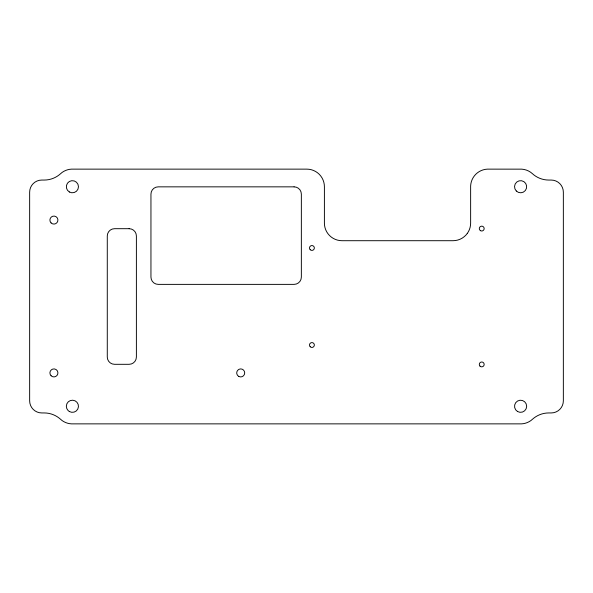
<?xml version="1.0" encoding="UTF-8"?>
<svg xmlns="http://www.w3.org/2000/svg" width="593" height="593" viewBox="0 0 593 593"><rect width="100%" height="100%" fill="white"/><g stroke="black" fill="none" stroke-linecap="round" stroke-linejoin="round"><path stroke-width="0.89" d="M467.277 233.457L466.113 234.887A17.59 17.59 0 0 1 453.045 240.706L341.991 240.706A17.59 17.59 0 0 1 324.401 223.116L324.401 186.728A17.59 17.59 0 0 0 306.811 169.138L71.442 169.138A17.612 17.612 0 0 0 62.109 172.43L59.181 174.883A24.261 24.261 0 0 1 44.208 180.057L41.777 180.057A12.127 12.127 0 0 0 29.65 192.184L29.65 400.816A12.127 12.127 0 0 0 41.777 412.943L44.208 412.943A24.261 24.261 0 0 1 59.181 418.117L62.109 420.57A17.612 17.612 0 0 0 71.442 423.862L521.558 423.862A17.612 17.612 0 0 0 530.891 420.57L533.819 418.117A24.261 24.261 0 0 1 548.792 412.943L551.223 412.943A12.127 12.127 0 0 0 563.35 400.816L563.35 192.184A12.127 12.127 0 0 0 551.223 180.057L548.792 180.057A24.261 24.261 0 0 1 533.819 174.883L532.462 173.712A17.612 17.612 0 0 0 521.758 169.153L487.409 169.138A17.612 17.612 0 0 0 470.634 185.987L470.634 223.116A17.59 17.59 0 0 1 467.277 233.457M294.076 186.847L158.227 186.847A7.279 7.279 0 0 0 150.948 194.126L150.948 277.094A7.279 7.279 0 0 0 158.227 284.373L294.076 284.373A7.279 7.279 0 0 0 301.355 277.094L301.355 194.126A7.279 7.279 0 0 0 294.076 186.847M129.111 228.69L114.56 228.69A7.279 7.279 0 0 0 107.281 235.97L107.281 357.03A7.279 7.279 0 0 0 114.56 364.31L129.111 364.31A7.279 7.279 0 0 0 136.39 357.03L136.39 235.97A7.279 7.279 0 0 0 129.111 228.69M69.366 411.527L68.113 410.564A6.063 6.063 0 0 1 70.33 400.571A6.063 6.063 0 0 1 78.446 406.798A6.063 6.063 0 0 1 69.366 411.527M69.366 191.984A6.063 6.063 0 0 0 78.469 186.728A6.063 6.063 0 0 0 69.366 181.48A6.063 6.063 0 0 0 69.366 191.984M517.563 411.527A6.063 6.063 0 0 0 526.666 406.272A6.063 6.063 0 0 0 517.563 401.024A6.063 6.063 0 0 0 517.563 411.527M516.318 191.02A6.063 6.063 0 0 0 526.458 188.3A6.063 6.063 0 0 0 519.031 180.872A6.063 6.063 0 0 0 516.318 191.02M480.026 366.14A2.424 2.424 0 0 0 484.081 365.051A2.424 2.424 0 0 0 481.108 362.078A2.424 2.424 0 0 0 480.026 366.14M480.523 230.677A2.424 2.424 0 0 0 484.162 228.572A2.424 2.424 0 0 0 480.523 226.474A2.424 2.424 0 0 0 480.523 230.677M310.206 346.735A2.424 2.424 0 0 0 314.268 345.645A2.424 2.424 0 0 0 311.295 342.672A2.424 2.424 0 0 0 310.206 346.735M310.206 249.697A2.424 2.424 0 0 0 314.268 248.608A2.424 2.424 0 0 0 311.295 245.635A2.424 2.424 0 0 0 310.206 249.697M51.08 222.916A4.003 4.003 0 0 0 57.773 221.122A4.003 4.003 0 0 0 52.873 216.215A4.003 4.003 0 0 0 51.08 222.916M51.08 375.747A4.003 4.003 0 0 0 57.773 373.953A4.003 4.003 0 0 0 52.873 369.046A4.003 4.003 0 0 0 51.08 375.747M238.705 376.385A4.003 4.003 0 0 0 244.709 372.915A4.003 4.003 0 0 0 238.705 369.446A4.003 4.003 0 0 0 238.705 376.385"/></g></svg>
